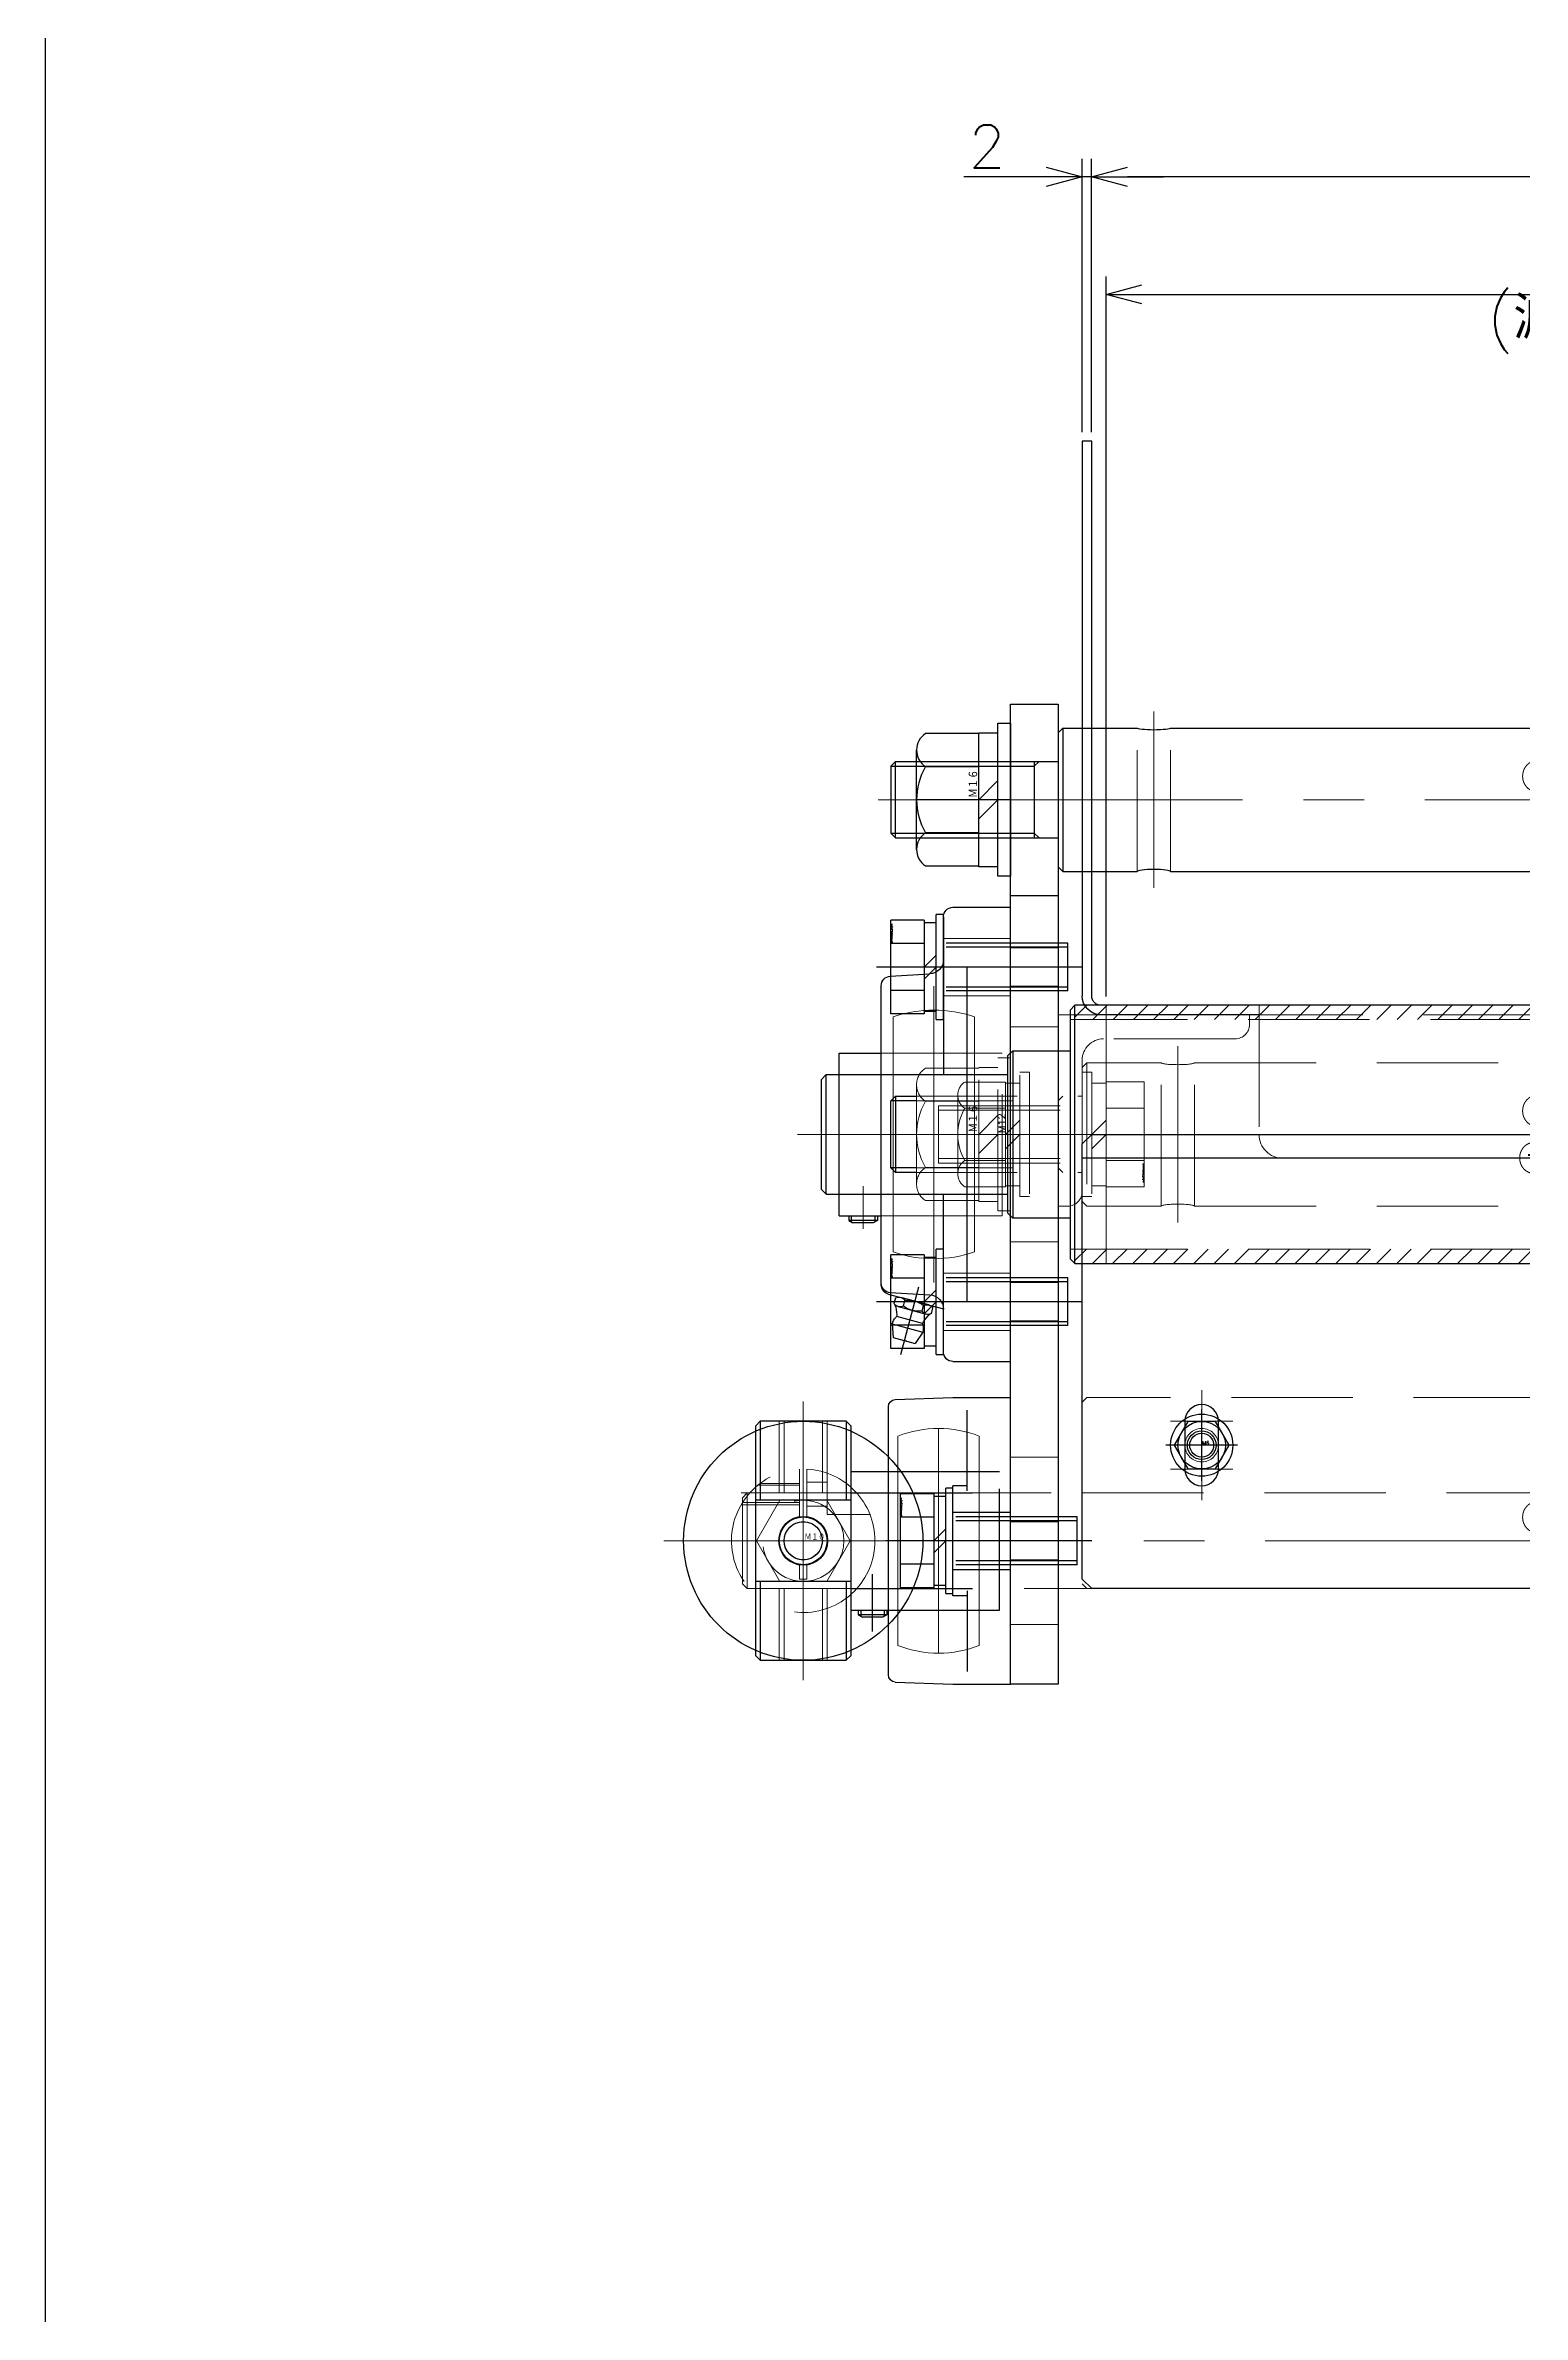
# Model space of a CAD drawing. Header units: millimetres. Extents: x -8731 to 85711, y -14522 to 31379.
# Drawn here: x 27825.8 to 28134.6, y -13377.8 to -12903.2 of the extents above; entities that cross this region are included whole.
import ezdxf

# ---------------------------------------------------------------- set-up
doc = ezdxf.new("R2010")
doc.units = ezdxf.units.MM
doc.header["$LTSCALE"] = 4
doc.header["$PDMODE"] = 99
doc.header["$PDSIZE"] = 1
for name, pattern in [('CENTER2', [28.575, 19.05, -3.175, 3.175, -3.175]), ('HIDDEN', [9.525, 6.35, -3.175]), ('PHANTOM2', [31.75, 15.875, -3.175, 3.175, -3.175, 3.175, -3.175])]:
    doc.linetypes.add(name, pattern=pattern)
for name, color, linetype, lineweight in [('04_HIDDEN', 2, 'HIDDEN', 13), ('05_CENTER', 4, 'CENTER2', 13), ('06_PHANTOM', 2, 'PHANTOM2', 13), ('08_DIM', 3, 'Continuous', 13)]:
    doc.layers.add(name, color=color, linetype=linetype, lineweight=lineweight)
doc.layers.add('10_DRAFT', color=8, linetype='Continuous', lineweight=0, plot=False)
doc.styles.add('KANJI0', font='txt.shx', dxfattribs={"width": 0.9, "height": 30, "bigfont": 'bigfont'})
doc.styles.add('KSS_TXT', font='txt.shx', dxfattribs={"bigfont": 'extfont2.shx'})
doc.styles.add('KSS_TXT_L', font='txt.shx', dxfattribs={"height": 9, "bigfont": 'extfont2.shx'})
doc.dimstyles.new('KSS_DIM', dxfattribs={"dimscale": 3, "dimtxt": 3, "dimasz": 2.5, "dimexe": 1.25, "dimexo": 0.625, "dimtad": 1, "dimdsep": 46, "dimtxsty": 'KSS_TXT', "dimblk": 'OPEN30', "dimcen": 0, "dimazin": 2, "dimtfac": 0.75, "dimtmove": 0, "dimatfit": 3, "dimldrblk": 'OPEN30', "dimfxl": 1, "dimtolj": 1, "dimarcsym": 0})

# ---------------------------------------------------------------- blocks, each defined once
blk = doc.blocks.new('A$C30156163_1_1')
at = {"color": 0}
for p, q in [((0, 0), (-40, 0)), ((-40, -2), (-40, 0)), ((0, 0), (0, -40)), ((-37, -5), (-9.5, -5)), ((-5, -9.5), (-5, -37)), ((-2, -40), (0, -40))]:
    blk.add_line(p, q, dxfattribs=at)
for centre, radius, start, end in [((-37, -2), 3, 180, 270), ((-9.5, -9.5), 4.5, 0, 90), ((-2, -37), 3, 180, 270)]:
    blk.add_arc(centre, radius, start, end, dxfattribs=at)
blk = doc.blocks.new('A$C72535635_1_1')
at = {"layer": '05_CENTER'}
blk.add_line((7.53, -5), (-12.6, -5), dxfattribs=at)
blk.add_blockref('A$C30156163_1_1', (0, 20))
blk = doc.blocks.new('M16Nza_1_1_1')
at = {"color": 0}
for p, q in [((-10.39, 19.6), (10.39, 19.6)), ((-13.85, 17.74), (-13.85, 6.6)), ((-6.92, 6.6), (-6.92, 17.74)), ((6.93, 17.74), (6.93, 6.6)), ((13.85, 6.6), (13.85, 17.74)), ((-14, 2.6), (-14, 6.6)), ((-14, 6.6), (14, 6.6)), ((-4, 6.6), (0, 2.6)), ((0, 6.6), (4, 2.6)), ((14, 6.6), (14, 2.6))]:
    blk.add_line(p, q, dxfattribs=at)
at = {"color": 0, "linetype": 'CENTER2'}
blk.add_line((0, 0), (0, 19.6), dxfattribs=at)
at = {"color": 0}
blk.add_lwpolyline([(-16, 2.6), (16, 2.6), (16, 0), (-16, 0)], close=True, dxfattribs=at)
for centre, radius, start, end in [((-10.39, 15.44), 4.16, 33.626, 146.374), ((0, 5.75), 13.85, 60, 120), ((10.39, 15.44), 4.16, 33.626, 146.374)]:
    blk.add_arc(centre, radius, start, end, dxfattribs=at)
at = {"layer": '10_DRAFT', "style": 'KANJI0', "width": 0.82}
blk.add_text('Ｍ１６', height=1.714, dxfattribs=at).set_placement((0.41, 6.78))
blk = doc.blocks.new('A$C17C47B78_1_1')
at = {"color": 0}
for p, q in [((1, 15), (0, 14)), ((1, 15), (16.5, 15)), ((1, 15), (1, -15)), ((23.5, 15), (209, 15)), ((209, 15), (209, -15)), ((209, 15), (210, 14)), ((0, 14), (0, -14)), ((210, 14), (210, -14)), ((-40, 7), (-39, 8)), ((-40, 7), (-5, 7)), ((-40, 7), (-40, -7)), ((-39, 8), (0, 8)), ((-39, -8), (-39, 8)), ((-5, 8), (-5, -8)), ((-5, 7), (-4, 8)), ((249, 8), (210, 8)), ((215, 7), (214, 8)), ((215, 8), (215, -8)), ((250, 7), (215, 7)), ((249, -8), (249, 8)), ((250, 7), (249, 8)), ((250, 7), (250, -7)), ((-40, -7), (-5, -7)), ((-40, -7), (-39, -8)), ((-39, -8), (0, -8)), ((-5, -7), (-4, -8)), ((249, -8), (210, -8)), ((215, -7), (214, -8)), ((250, -7), (215, -7)), ((250, -7), (249, -8)), ((0, -14), (1, -15)), ((209, -15), (210, -14)), ((1, -15), (16.5, -15)), ((23.5, -15), (209, -15))]:
    blk.add_line(p, q, dxfattribs=at)
at = {"color": 0, "extrusion": (0, 0, -1)}
blk.add_ellipse((20, 15), major_axis=(-3.5, 0), ratio=0.118286, start_param=3.141593, end_param=6.283185, dxfattribs=at)
at = {"color": 0}
blk.add_ellipse((20, -15), major_axis=(-3.5, 0), ratio=0.118286, start_param=3.141593, end_param=6.283185, dxfattribs=at)
at = {"layer": '04_HIDDEN'}
for p, q in [((16.5, -15), (16.5, 15)), ((23.5, -15), (23.5, 15))]:
    blk.add_line(p, q, dxfattribs=at)
at = {"layer": '05_CENTER'}
for p, q in [((20, 18.44), (20, -18.44)), ((-42.65, 0), (252.65, 0))]:
    blk.add_line(p, q, dxfattribs=at)
at = {"layer": '10_DRAFT'}
blk.add_line((105, 15), (105, -15), dxfattribs=at)
at = {"layer": '10_DRAFT', "style": 'KSS_TXT'}
blk.add_text('①', height=6, dxfattribs=at).set_placement((91.75, 1.61))
blk = doc.blocks.new('M12Nza_1_1_1')
at = {"color": 0}
for p, q in [((-8.21, 15), (8.21, 15)), ((-10.95, 5), (-10.95, 13.53)), ((-5.47, 5), (-5.47, 13.53)), ((5.48, 5), (5.48, 13.53)), ((10.95, 13.53), (10.95, 5)), ((10.95, 5), (-10.95, 5)), ((-10.75, 2), (-10.75, 5)), ((0, 2), (-3, 5)), ((0, 5), (3, 2)), ((10.75, 5), (10.75, 2))]:
    blk.add_line(p, q, dxfattribs=at)
at = {"color": 0, "linetype": 'CENTER2'}
blk.add_line((0, 0), (0, 15), dxfattribs=at)
at = {"color": 0}
blk.add_lwpolyline([(-13, 2), (13, 2), (13, 0), (-13, 0)], close=True, dxfattribs=at)
for centre, radius, start, end in [((-8.21, 11.71), 3.29, 33.626, 146.374), ((0, 4.05), 10.95, 60, 120), ((8.21, 11.71), 3.29, 33.626, 146.374)]:
    blk.add_arc(centre, radius, start, end, dxfattribs=at)
at = {"layer": '10_DRAFT', "style": 'KSS_TXT'}
blk.add_text('M12', height=1.5, dxfattribs=at).set_placement((0.31, 5.09))
blk = doc.blocks.new('A$C1819430B_1_1')
at = {"color": 0, "linetype": 'CENTER2'}
blk.add_line((0, -32.11), (0, 15.28), dxfattribs=at)
at = {"color": 0}
for p, q in [((-10.97, 13), (10.97, 13)), ((-10.97, 5), (-10.97, 13)), ((-5.48, 5), (-5.48, 13)), ((5.48, 5), (5.48, 13)), ((10.97, 5), (10.97, 13)), ((-10.97, 5), (10.97, 5)), ((-10.75, 5), (-10.75, 2)), ((0, 2), (-3, 5)), ((0, 5), (3, 2)), ((10.75, 2), (10.75, 5)), ((-13, 2), (13, 2)), ((-13, 2), (-13, 0)), ((-13, 0), (13, 0)), ((13, 0), (13, 2))]:
    blk.add_line(p, q, dxfattribs=at)
at = {"color": 0, "linetype": 'HIDDEN'}
for p, q in [((-6, -30), (-6, 0)), ((-5.05, -30), (-5.05, 0)), ((5.05, -30), (5.05, 0)), ((6, -30), (6, 0)), ((-6, -30), (6, -30))]:
    blk.add_line(p, q, dxfattribs=at)
at = {"layer": '10_DRAFT', "style": 'KSS_TXT_L'}
blk.add_text('BT-M12x35L,SW,PW', height=0.3, dxfattribs=at).set_placement((6.07, 12.66))
blk = doc.blocks.new('A$C62CD31A1_1_1')
at = {"color": 0}
blk.add_line((-50, 0), (-50, -10), dxfattribs=at)
blk.add_lwpolyline([(-90, -10), (115, -10), (115, 0), (-90, 0)], close=True, dxfattribs=at)
at = {"layer": '04_HIDDEN'}
for p, q in [((-40, -10), (-40, 0)), ((-39, -10), (-39, 0)), ((-31, -10), (-31, 0)), ((-30, -10), (-30, 0)), ((-22.5, 0), (-22.5, -10)), ((22.5, 0), (22.5, -10)), ((30, -10), (30, 0)), ((31, -10), (31, 0)), ((39, -10), (39, 0)), ((40, -10), (40, 0)), ((67.5, -10), (67.5, 0)), ((80, -10), (80, 0)), ((81, -10), (81, 0)), ((89, -10), (89, 0)), ((90, -10), (90, 0)), ((102.5, -10), (102.5, 0))]:
    blk.add_line(p, q, dxfattribs=at)
at = {"layer": '04_HIDDEN', "color": 253}
blk.add_line((30, -10), (30, 0), dxfattribs=at)
at = {"layer": '05_CENTER'}
for p, q in [((-70, 6.46), (-70, -16.35)), ((0, 6.46), (0, -16.35)), ((-35, -14.09), (-35, 4.09)), ((35, -14.09), (35, 4.09)), ((85, -14.09), (85, 4.09))]:
    blk.add_line(p, q, dxfattribs=at)
at = {"layer": '10_DRAFT'}
blk.add_line((0, -10), (0, 0), dxfattribs=at)
blk = doc.blocks.new('A$C2BF61C6E_1_1')
at = {"color": 0}
for p, q in [((1, 15), (0, 14)), ((1, 15), (16.5, 15)), ((1, 15), (1, -15)), ((23.5, 15), (219, 15)), ((219, 15), (219, -15)), ((219, 15), (220, 14)), ((0, 14), (0, -14)), ((220, 14), (220, -14)), ((-35, 7), (-34, 8)), ((-35, 7), (-5, 7)), ((-35, 7), (-35, -7)), ((-34, 8), (0, 8)), ((-34, -8), (-34, 8)), ((-5, 8), (-5, -8)), ((-5, 7), (-4, 8)), ((254, 8), (220, 8)), ((225, 7), (224, 8)), ((225, 8), (225, -8)), ((255, 7), (225, 7)), ((254, -8), (254, 8)), ((255, 7), (254, 8)), ((255, 7), (255, -7)), ((-35, -7), (-5, -7)), ((-35, -7), (-34, -8)), ((-34, -8), (0, -8)), ((-5, -7), (-4, -8)), ((254, -8), (220, -8)), ((225, -7), (224, -8)), ((255, -7), (225, -7)), ((255, -7), (254, -8)), ((0, -14), (1, -15)), ((219, -15), (220, -14)), ((1, -15), (16.5, -15)), ((23.5, -15), (219, -15))]:
    blk.add_line(p, q, dxfattribs=at)
at = {"color": 0, "extrusion": (0, 0, -1)}
blk.add_ellipse((20, 15), major_axis=(-3.5, 0), ratio=0.118286, start_param=3.141593, end_param=6.283185, dxfattribs=at)
at = {"color": 0}
blk.add_ellipse((20, -15), major_axis=(-3.5, 0), ratio=0.118286, start_param=3.141593, end_param=6.283185, dxfattribs=at)
at = {"layer": '04_HIDDEN'}
for p, q in [((16.5, -15), (16.5, 15)), ((23.5, -15), (23.5, 15))]:
    blk.add_line(p, q, dxfattribs=at)
at = {"layer": '05_CENTER'}
for p, q in [((20, 18.44), (20, -18.44)), ((-37.65, 0), (257.65, 0))]:
    blk.add_line(p, q, dxfattribs=at)
at = {"layer": '10_DRAFT'}
blk.add_line((110, 15), (110, -15), dxfattribs=at)
at = {"layer": '10_DRAFT', "style": 'KSS_TXT'}
blk.add_text('②', height=6, dxfattribs=at).set_placement((96.75, 1.61))
blk = doc.blocks.new('A$C5C7265D6_1_1')
at = {"color": 0}
for p, q in [((-120, 103), (-120, 105)), ((-120, 105), (-4, 105)), ((-4, 103), (-120, 103)), ((-2, -101), (-2, 101)), ((0, 68), (0, 101)), ((0, -101), (0, -68)), ((-40, -103), (-4, -103)), ((-40, -103), (-40, -105)), ((-20, -103), (-20, -105)), ((-4, -105), (-40, -105))]:
    blk.add_line(p, q, dxfattribs=at)
for centre, radius, start, end in [((-4, 101), 4, 0, 90), ((-4, 101), 2, 0, 90), ((-4, -101), 4, 270, 0), ((-4, -101), 2, 270, 0)]:
    blk.add_arc(centre, radius, start, end, dxfattribs=at)
at = {"layer": '04_HIDDEN'}
for p, q in [((-2, 68), (25, 68)), ((0, -68), (0, 68)), ((30, 63), (30, -63)), ((25, -68), (-2, -68))]:
    blk.add_line(p, q, dxfattribs=at)
for centre, start, end in [((25, 63), 0, 90), ((25, -63), 270, 0)]:
    blk.add_arc(centre, 5, start, end, dxfattribs=at)
at = {"layer": '05_CENTER'}
blk.add_line((40, 0), (-12, 0), dxfattribs=at)
blk = doc.blocks.new('MUCAF205Jc_1_1')
at = {"color": 0}
for p, q in [((-12, 47.5), (0, 47.5)), ((0, 47.5), (0, -47.5)), ((-24.52, 42.46), (-19.88, 43.71)), ((-19.22, 31.98), (-23, 46.08)), ((-18.31, 41.33), (-19.88, 43.71)), ((-14, 45.5), (-14, 12.52)), ((-24.69, 39.62), (-24.52, 42.46)), ((-24.69, 39.62), (-18.31, 41.33)), ((-18.34, 39.52), (-23.75, 38.07)), ((-25.52, 33.4), (-14, 36.48)), ((-25.11, 33.1), (-16.83, 33.56)), ((-24, 34.19), (-24.33, 35.4)), ((-23.45, 36.02), (-17.59, 37.59)), ((-17.07, 35.66), (-22.93, 34.09)), ((-22.37, 35.93), (-22.05, 34.71)), ((-18.47, 36.97), (-18.14, 35.76)), ((-16.52, 37.5), (-16.19, 36.28)), ((-9, 35), (-9, -35)), ((-27, 31.47), (-27, -31.11)), ((-35.8, 17), (-35.8, -17)), ((-35.8, 17), (-27, 17)), ((-33.8, 18), (-32.93, 18.5)), ((-33.8, 17), (-33.8, 18)), ((-27.8, 18), (-33.8, 18)), ((-33.25, 17), (-33.25, 18.32)), ((-28.67, 18.5), (-32.93, 18.5)), ((-27.8, 18), (-28.67, 18.5)), ((-28.35, 17), (-28.35, 18.32)), ((-27.8, 17), (-27.8, 18)), ((-14, -45.5), (-14, -12.52)), ((-35.8, -17), (-27, -17)), ((-25.11, -33.1), (-16.83, -33.56)), ((-12, -47.5), (0, -47.5))]:
    blk.add_line(p, q, dxfattribs=at)
for centre, radius, start, end in [((-12, 45.5), 2, 90, 180), ((-21.81, 41.65), 1.59, 84.555, 125.445), ((-21.5, 40.48), 3.3, 195, 222.0533), ((-24.55, 37.73), 0.8, 359.7843, 42.0533), ((-21.5, 40.48), 3.3, 347.9467, 15), ((-17.49, 39.62), 0.8, 167.9467, 210.2157), ((-13, 42.24), 6, 210.2157, 230.6802), ((-25, 31.47), 2, 105, 180), ((-23.04, 34.51), 1.56, 64.7398, 145.2602), ((-29.75, 37.75), 6, 339.3198, 359.7843), ((-23.33, 35.6), 1.56, 244.7398, 325.2602), ((-19.04, 31.3), 5.7, 84.2291, 125.7709), ((-21.47, 40.38), 5.7, 264.2291, 305.7709), ((-17.19, 36.08), 1.56, 64.7398, 145.2602), ((-17.48, 37.17), 1.56, 244.7398, 325.2602), ((-17, 36.56), 3, 273.1798, 0), ((-25, 31.11), 2, 93.1798, 180), ((-25, -31.11), 2, 180, 266.8202), ((-17, -36.56), 3, 0, 86.8202), ((-12, -45.5), 2, 180, 270)]:
    blk.add_arc(centre, radius, start, end, dxfattribs=at)
at = {"layer": '04_HIDDEN', "color": 0}
for p, q in [((-14, 41), (0, 41)), ((-14, 29), (0, 29)), ((-27, 17), (-1.7, 17)), ((-1.7, 17), (-1.7, -17)), ((-35.8, 12.5), (-1.7, 12.5)), ((-35.8, -12.5), (-1.7, -12.5)), ((-27, -17), (-1.7, -17)), ((-14, -29), (0, -29)), ((-14, -41), (0, -41))]:
    blk.add_line(p, q, dxfattribs=at)
at = {"layer": '05_CENTER', "color": 0}
for p, q in [((-19, 35), (5, 35)), ((-30.8, 19.73), (-30.8, 10.86)), ((-19, -35), (5, -35))]:
    blk.add_line(p, q, dxfattribs=at)
at = {"layer": '10_DRAFT'}
for p, q in [((-16, 31), (-16, -31)), ((-24.5, 24.57), (-24.5, -24.57)), ((-7.5, 24.57), (-7.5, -24.57)), ((-35.8, 0), (0, 0))]:
    blk.add_line(p, q, dxfattribs=at)
for start, end in [(70.9179, 109.0821), (250.9179, 289.0821)]:
    blk.add_arc((-16, 0), 26, start, end, dxfattribs=at)
blk = doc.blocks.new('A$C7E374867_2_1')
at = {"color": 0}
for p, q in [((-9.81, 11), (9.81, 11)), ((-9.81, 4), (-9.81, 11)), ((-4.91, 4), (-4.91, 11)), ((4.91, 4), (4.91, 11)), ((9.81, 4), (9.81, 11)), ((-11, 1.5), (11, 1.5)), ((-11, 1.5), (-11, 0)), ((-11, 0), (11, 0)), ((9.81, 4), (-9.81, 4)), ((-9.25, 4), (-9.25, 1.5)), ((0, 1.5), (-2.5, 4)), ((0, 4), (2.5, 1.5)), ((9.25, 1.5), (9.25, 4)), ((11, 0), (11, 1.5))]:
    blk.add_line(p, q, dxfattribs=at)
at = {"color": 0, "linetype": 'CENTER2'}
blk.add_line((0, -29), (0, 14), dxfattribs=at)
at = {"color": 0, "linetype": 'HIDDEN'}
for p, q in [((-5, -26), (-5, 0)), ((-4.19, -26), (-4.19, 0)), ((4.19, -26), (4.19, 0)), ((5, -26), (5, 0)), ((-5, -26), (5, -26))]:
    blk.add_line(p, q, dxfattribs=at)
at = {"layer": '10_DRAFT', "style": 'KSS_TXT_L'}
blk.add_text('BT-M10x30L,SW,PW', height=0.3, dxfattribs=at).set_placement((5.05, 10.66))
blk = doc.blocks.new('A$C3C4F31BA_1_1')
h = blk.add_hatch()
h.set_pattern_fill('_USER', color=3, scale=3, angle=45, pattern_type=0)
h.set_pattern_definition([(45, (-21390.35, -7713.919), (-2.12132034, 2.12132034), [])])
h.paths.add_polyline_path([(0, 27), (0, 24), (106.5, 24), (106.5, 27)])
h.paths.add_polyline_path([(-106.5, 27), (-106.5, 24), (0, 24), (0, 27)])
h.paths.add_polyline_path([(0, -27), (0, -24), (-106.5, -24), (-106.5, -27)])
h.paths.add_polyline_path([(106.5, -27), (106.5, -24), (0, -24), (0, -27)])
at = {"color": 0}
for p, q in [((-106.5, 27), (-106.5, -27)), ((106.5, 27), (106.5, -27)), ((-111, 17.5), (-112, 16.5)), ((-112, 16.5), (-112, -16.5)), ((-111, -17.5), (-111, 17.5)), ((-107.5, 17.5), (-111, 17.5)), ((107.5, 17.5), (119.5, 17.5)), ((119.5, 17.5), (120.5, 16.5)), ((119.5, -17.5), (119.5, 17.5)), ((120.5, 16.5), (120.5, -16.5)), ((-189.5, 12.5), (-190.5, 11.5)), ((-190.5, 11.5), (-190.5, -11.5)), ((-189.5, 12.5), (-112, 12.5)), ((-189.5, 4), (-189.5, 12.5)), ((158.5, 12.5), (120.5, 12.5)), ((158.5, 12.5), (158.5, -12.5)), ((158.5, 12.5), (159.5, 11.5)), ((159.5, 11.5), (159.5, -11.5)), ((-190.5, 4), (-134.5, 4)), ((-190.5, -4), (-134.5, -4)), ((-189.5, -4), (-189.5, -12.5)), ((-190.5, -11.5), (-189.5, -12.5)), ((-189.5, -12.5), (-112, -12.5)), ((158.5, -12.5), (120.5, -12.5)), ((159.5, -11.5), (158.5, -12.5)), ((-112, -16.5), (-111, -17.5)), ((-111, -17.5), (-107.5, -17.5)), ((119.5, -17.5), (107.5, -17.5)), ((120.5, -16.5), (119.5, -17.5))]:
    blk.add_line(p, q, dxfattribs=at)
blk.add_lwpolyline([(-106.5, -27), (106.5, -27), (107.5, -26), (107.5, 26), (106.5, 27), (-106.5, 27), (-107.5, 26), (-107.5, -26)], close=True, dxfattribs=at)
blk.add_arc((-134.5, 0), 4, 270, 90, dxfattribs=at)
at = {"layer": '04_HIDDEN'}
for p, q in [((-107.5, 24), (107.5, 24)), ((-107.5, -24), (107.5, -24))]:
    blk.add_line(p, q, dxfattribs=at)
for points in [[(-190.5, -4), (-174.5, -4), (-174.5, 4), (-190.5, 4)], [(-190.5, -3.25), (-170.5, -3.25), (-170.5, 3.25), (-190.5, 3.25)], [(-170.5, -3.25), (-168.62, 0), (-170.5, 3.25)]]:
    blk.add_lwpolyline(points, dxfattribs=at)
at = {"layer": '05_CENTER'}
blk.add_line((-194.76, 0), (164.5, 0), dxfattribs=at)
at = {"layer": '10_DRAFT'}
blk.add_line((0, 27), (0, -27), dxfattribs=at)
at = {"layer": '10_DRAFT', "style": 'KSS_TXT'}
blk.add_text('④', height=6, dxfattribs=at).set_placement((7.27, 1.61))
blk = doc.blocks.new('_Open30')
at = {"color": 0, "linetype": 'ByBlock', "lineweight": -2}
for p, q in [((-1, 0.268), (0, 0)), ((0, 0), (-1, -0.268)), ((0, 0), (-1, 0))]:
    blk.add_line(p, q, dxfattribs=at)
blk = doc.blocks.new('*D3560')
at = {"layer": '08_DIM', "color": 0, "lineweight": -2, "transparency": 16777216}
for p, q in [((28047.55, -13102.11), (28047.55, -12951.53)), ((28247.55, -13102.11), (28247.55, -12951.53)), ((28055.05, -12955.28), (28240.05, -12955.28))]:
    blk.add_line(p, q, dxfattribs=at)
at = {"layer": 'Defpoints', "color": 0, "transparency": 16777216}
for p in [(28247.55, -12955.28), (28047.55, -13103.99), (28247.55, -13103.99)]:
    blk.add_point(p, dxfattribs=at)
at = {"layer": '08_DIM', "color": 0, "lineweight": -2, "transparency": 16777216, "xscale": 7.5, "yscale": 7.5, "zscale": 7.5, "rotation": 180}
blk.add_blockref('_Open30', (28047.55, -12955.28), dxfattribs=at)
at = {"layer": '08_DIM', "color": 0, "lineweight": -2, "transparency": 16777216, "xscale": 7.5, "yscale": 7.5, "zscale": 7.5}
blk.add_blockref('_Open30', (28247.55, -12955.28), dxfattribs=at)
at = {"layer": '08_DIM', "color": 0, "transparency": 16777216, "char_height": 9, "attachment_point": 5, "style": 'KSS_TXT'}
for s, insert in [('\\A1;200', (28147.55, -12948.91)), ('\\A1;(濾布幅)', (28147.55, -12961.66))]:
    blk.add_mtext(s, dxfattribs=dict(at, insert=insert))
blk = doc.blocks.new('*D3561')
at = {"layer": '08_DIM', "color": 0, "lineweight": -2, "transparency": 16777216}
for p, q in [((28044.55, -12984.11), (28044.55, -12926.95)), ((28250.55, -13064.11), (28250.55, -12926.95)), ((28243.05, -12930.7), (28052.05, -12930.7))]:
    blk.add_line(p, q, dxfattribs=at)
at = {"layer": 'Defpoints', "color": 0, "transparency": 16777216}
for p in [(28044.55, -12930.7), (28044.55, -12985.99), (28250.55, -13065.99)]:
    blk.add_point(p, dxfattribs=at)
at = {"layer": '08_DIM', "color": 0, "lineweight": -2, "transparency": 16777216, "xscale": 7.5, "yscale": 7.5, "zscale": 7.5, "rotation": 180}
blk.add_blockref('_Open30', (28044.55, -12930.7), dxfattribs=at)
at = {"layer": '08_DIM', "color": 0, "lineweight": -2, "transparency": 16777216, "xscale": 7.5, "yscale": 7.5, "zscale": 7.5}
blk.add_blockref('_Open30', (28250.55, -12930.7), dxfattribs=at)
at = {"layer": '08_DIM', "color": 0, "transparency": 16777216, "insert": (28147.55, -12924.33), "char_height": 9, "attachment_point": 5, "style": 'KSS_TXT'}
blk.add_mtext('\\A1;206', dxfattribs=at)
blk = doc.blocks.new('*D3562')
at = {"layer": '08_DIM', "color": 0, "lineweight": -2, "transparency": 16777216}
for p, q in [((28042.55, -12984.11), (28042.55, -12926.95)), ((28044.55, -12984.11), (28044.55, -12926.95)), ((28035.05, -12930.7), (28017.8, -12930.7)), ((28044.55, -12930.7), (28042.55, -12930.7)), ((28052.05, -12930.7), (28059.55, -12930.7))]:
    blk.add_line(p, q, dxfattribs=at)
at = {"layer": 'Defpoints', "color": 0, "transparency": 16777216}
for p in [(28042.55, -12930.7), (28042.55, -12985.99), (28044.55, -12985.99)]:
    blk.add_point(p, dxfattribs=at)
at = {"layer": '08_DIM', "color": 0, "lineweight": -2, "transparency": 16777216, "xscale": 7.5, "yscale": 7.5, "zscale": 7.5}
blk.add_blockref('_Open30', (28042.55, -12930.7), dxfattribs=at)
at = {"layer": '08_DIM', "color": 0, "lineweight": -2, "transparency": 16777216, "xscale": 7.5, "yscale": 7.5, "zscale": 7.5, "rotation": 180}
blk.add_blockref('_Open30', (28044.55, -12930.7), dxfattribs=at)
at = {"layer": '08_DIM', "color": 0, "transparency": 16777216, "insert": (28022.68, -12924.33), "char_height": 9, "attachment_point": 5, "style": 'KSS_TXT'}
blk.add_mtext('\\A1;2', dxfattribs=at)
blk = doc.blocks.new('MUCAFL204Jc_1_1')
at = {"color": 0}
for p, q in [((-24.06, 29.55), (-12, 30)), ((-12, 30), (0, 30)), ((0, 30), (0, -30)), ((-25.5, 28.05), (-25.5, -28.05)), ((-9, 10.48), (-9, 27.35)), ((-33.3, 14.5), (-25.5, 14.5)), ((-33.3, 14.5), (-33.3, -14.5)), ((-31.8, 15.5), (-30.93, 16)), ((-25.8, 15.5), (-31.8, 15.5)), ((-31.8, 14.5), (-31.8, 15.5)), ((-31.25, 14.5), (-31.25, 15.82)), ((-26.67, 16), (-30.93, 16)), ((-25.8, 15.5), (-26.67, 16)), ((-26.35, 14.5), (-26.35, 15.82)), ((-25.8, 14.5), (-25.8, 15.5)), ((-12, 11.5), (-12, -11.5)), ((-9, 11.5), (-12, 11.5)), ((-9, -11.5), (-12, -11.5)), ((-9, -10.48), (-9, -27.35)), ((-33.3, -14.5), (-25.5, -14.5)), ((-24.06, -29.55), (-12, -30)), ((-12, -30), (0, -30))]:
    blk.add_line(p, q, dxfattribs=at)
at = {"color": 0, "linetype": 'CENTER2'}
blk.add_line((-28.8, 19), (-28.8, 7), dxfattribs=at)
at = {"color": 0, "linetype": 'HIDDEN'}
for p, q in [((-25.5, 14.5), (-2.3, 14.5)), ((-2.3, 14.5), (-2.3, -14.5)), ((-33.3, 10), (-2.3, 10)), ((-12, 6), (0, 6)), ((-12, -6), (0, -6)), ((-33.3, -10), (-2.3, -10)), ((-25.5, -14.5), (-2.3, -14.5))]:
    blk.add_line(p, q, dxfattribs=at)
at = {"color": 0}
for centre, start, end in [((-24, 28.05), 92.1211, 180), ((-24, -28.05), 180, 267.8789)]:
    blk.add_arc(centre, 1.5, start, end, dxfattribs=at)
at = {"layer": '10_DRAFT'}
for p, q in [((-23.5, 21.91), (-23.5, -21.91)), ((-15, 23.5), (-15, -23.5)), ((-6.5, 21.91), (-6.5, -21.91)), ((-33.3, 0), (0, 0))]:
    blk.add_line(p, q, dxfattribs=at)
for start, end in [(68.7952, 111.2048), (248.7952, 291.2048)]:
    blk.add_arc((-15, 0), 23.5, start, end, dxfattribs=at)
blk = doc.blocks.new('A$C57F27D4C_1_1')
at = {"color": 0}
for p, q in [((-175, 10), (-175, -10)), ((175, 10), (175, -10))]:
    blk.add_line(p, q, dxfattribs=at)
blk.add_lwpolyline([(-104, -10), (104, -10), (105, -9), (105, 29), (104, 30), (-104, 30), (-105, 29), (-105, -9)], close=True, dxfattribs=at)
for points in [[(105, 10), (175, 10), (176, 9), (176, -9), (175, -10), (-175, -10), (-176, -9), (-176, 9), (-175, 10)], [(-175, 10), (-105, 10)]]:
    blk.add_lwpolyline(points, dxfattribs=at)
for centre in [(-80, 20), (0, 20), (80, 20)]:
    blk.add_circle(centre, 3.5, dxfattribs=at)
at = {"layer": '04_HIDDEN'}
blk.add_lwpolyline([(-105, 10), (105, 10)], dxfattribs=at)
at = {"layer": '05_CENTER'}
for p, q in [((-80, 14.16), (-80, 25.84)), ((0, 14.16), (0, 25.84)), ((80, 14.16), (80, 25.84)), ((-74.16, 20), (-85.84, 20)), ((5.84, 20), (-5.84, 20)), ((85.84, 20), (74.16, 20)), ((-181, 0), (181, 0))]:
    blk.add_line(p, q, dxfattribs=at)
at = {"layer": '10_DRAFT'}
blk.add_line((0, -10), (0, 30), dxfattribs=at)
at = {"layer": '10_DRAFT', "style": 'KSS_TXT'}
blk.add_text('③', height=6, dxfattribs=at).set_placement((-13.25, 1.61))
blk = doc.blocks.new('A$C1CDC73D4_1_1')
at = {"color": 3}
blk.add_line((105, 80), (-105, 80), dxfattribs=at)
at = {"color": 0}
blk.add_lwpolyline([(-105, -8), (-105, 83), (-103, 85), (103, 85), (105, 83), (105, -8), (103, -10), (-103, -10)], close=True, dxfattribs=at)
for points in [[(-76.5, 15), (-76.5, 25, 1), (-83.5, 25), (-83.5, 15, 1)], [(3.5, 15), (3.5, 25, 1), (-3.5, 25), (-3.5, 15, 1)], [(83.5, 15), (83.5, 25, 1), (76.5, 25), (76.5, 15, 1)]]:
    blk.add_lwpolyline(points, format="xyb", close=True)
at = {"layer": '05_CENTER'}
for p, q in [((-80, 31.5), (-80, 8.5)), ((0, 31.5), (0, 8.5)), ((80, 31.5), (80, 8.5)), ((-73.5, 25), (-86.5, 25)), ((6.5, 25), (-6.5, 25)), ((86.5, 25), (73.5, 25)), ((-73.5, 20), (-86.5, 20)), ((6.5, 20), (-6.5, 20)), ((86.5, 20), (73.5, 20)), ((-73.5, 15), (-86.5, 15)), ((6.5, 15), (-6.5, 15)), ((86.5, 15), (73.5, 15))]:
    blk.add_line(p, q, dxfattribs=at)
blk = doc.blocks.new('6b_1_1')
at = {"color": 0}
for p, q in [((-2.87, 4.98), (-5.75, 0)), ((2.88, 4.98), (-2.87, 4.98)), ((5.75, 0), (2.88, 4.98)), ((-5.75, 0), (-2.87, -4.98)), ((2.88, -4.98), (5.75, 0)), ((-2.87, -4.98), (2.88, -4.98))]:
    blk.add_line(p, q, dxfattribs=at)
at = {"color": 0, "linetype": 'CENTER2'}
for p, q in [((0, -7.47), (0, 7.47)), ((7.47, 0), (-7.47, 0))]:
    blk.add_line(p, q, dxfattribs=at)
at = {"color": 0}
for radius in [6.5, 4.98, 3, 2.5]:
    blk.add_circle((0, 0), radius, dxfattribs=at)
at = {"layer": '10_DRAFT', "style": 'KSS_TXT'}
blk.add_text('M6', height=0.8, dxfattribs=at).set_placement((0.08, 0.06))
blk = doc.blocks.new('A$C5AB923D3_1_1_1')
at = {"color": 0}
for radius in [25, 5.1]:
    blk.add_circle((0, 0), radius, dxfattribs=at)
at = {"layer": '05_CENTER'}
for p, q in [((0, -29.13), (0, 29.13)), ((29.13, 0), (-29.13, 0))]:
    blk.add_line(p, q, dxfattribs=at)
blk = doc.blocks.new('SCS10-12b_1_1_1')
at = {"color": 0, "linetype": 'CENTER2'}
for p, q in [((0, 16.38), (0, -16.38)), ((-16.38, 0), (16.38, 0)), ((-12.97, -10), (12.97, -10))]:
    blk.add_line(p, q, dxfattribs=at)
at = {"color": 0}
for p, q in [((-0.75, 8), (-0.75, 4.94)), ((-0.75, 8), (0.75, 8)), ((0.75, 8), (0.75, 4.94)), ((-0.75, -4.94), (-0.75, -14.98)), ((0.75, -4.94), (0.75, -14.98))]:
    blk.add_line(p, q, dxfattribs=at)
at = {"color": 0, "linetype": 'HIDDEN'}
for p, q in [((-12.99, -7.5), (-0.75, -7.5)), ((-12.69, -8), (-0.75, -8)), ((0.75, -7.25), (5, -7.25)), ((5, -5.5), (5, -14.14)), ((5, -5.5), (14.05, -5.5)), ((-9.45, -11.65), (-0.75, -11.65)), ((-9, -12), (-0.75, -12)), ((0.75, -12.25), (5, -12.25))]:
    blk.add_line(p, q, dxfattribs=at)
at = {"color": 0}
for radius, start, end in [(15, 0, 267.134), (5, 98.6269, 261.3731), (5, 0, 81.3731), (5, 278.6269, 0), (15, 272.866, 0)]:
    blk.add_arc((0, 0), radius, start, end, dxfattribs=at)
blk = doc.blocks.new('M10Nua_1_1_1')
at = {"color": 0, "linetype": 'CENTER2'}
for p, q in [((0, -11.1), (0, 11.1)), ((11.1, 0), (-11.1, 0))]:
    blk.add_line(p, q, dxfattribs=at)
at = {"color": 0}
for p, q in [((-4.9, 8.49), (-9.8, 0)), ((-4.9, 8.49), (4.9, 8.49)), ((9.8, 0), (4.9, 8.49)), ((-9.8, 0), (-4.9, -8.49)), ((4.9, -8.49), (9.8, 0)), ((-4.9, -8.49), (4.9, -8.49))]:
    blk.add_line(p, q, dxfattribs=at)
for radius in [8.49, 5, 4]:
    blk.add_circle((0, 0), radius, dxfattribs=at)
at = {"layer": '10_DRAFT', "style": 'KANJI0', "width": 0.82}
blk.add_text('Ｍ１０', height=1.25, dxfattribs=at).set_placement((0.26, 0.12))
blk = doc.blocks.new('M10Tz_1_1_1')
at = {"color": 0}
for radius in [5, 4]:
    blk.add_circle((0, 0), radius, dxfattribs=at)
at = {"layer": '05_CENTER'}
for p, q in [((0, -8.34), (0, 8.34)), ((8.34, 0), (-8.34, 0))]:
    blk.add_line(p, q, dxfattribs=at)
blk = doc.blocks.new('A$C41CE1F39_1')
at = {"color": 0}
for p, q in [((-9, 25), (-9, 8.53)), ((9, 25), (9, 8.53)), ((-9, -8.53), (-9, -25)), ((9, -8.53), (9, -25))]:
    blk.add_line(p, q, dxfattribs=at)
for p, q in [((10, 8.53), (-10, 8.53)), ((10, -8.53), (-10, -8.53))]:
    blk.add_line(p, q)
blk.add_lwpolyline([(9, 25), (-9, 25), (-10, 24), (-10, -24), (-9, -25), (9, -25), (10, -24), (10, 24)], close=True, dxfattribs=at)
at = {"layer": '04_HIDDEN'}
for p, q in [((-5, 25), (-5, 10)), ((-4, 25), (-4, 10)), ((4, 25), (4, 10)), ((5, 25), (5, 10)), ((10, 10), (-10, 10)), ((10, -10), (-10, -10)), ((-5, -25), (-5, -10)), ((-4, -25), (-4, -10)), ((4, -25), (4, -10)), ((5, -25), (5, -10))]:
    blk.add_line(p, q, dxfattribs=at)
at = {"layer": '05_CENTER'}
for p, q in [((0, 27.91), (0, 6.5)), ((0, -27.91), (0, -6.56))]:
    blk.add_line(p, q, dxfattribs=at)
at = {"layer": '10_DRAFT'}
blk.add_line((10, 0), (-10, 0), dxfattribs=at)
blk.add_blockref('M10Tz_1_1_1', (0, 0))
blk = doc.blocks.new('A$C21C6302D_1')
for name in ['A$C5AB923D3_1_1_1', 'A$C41CE1F39_1']:
    blk.add_blockref(name, (0, 0))
at = {"layer": '04_HIDDEN', "color": 4, "xscale": -1, "rotation": 180}
blk.add_blockref('SCS10-12b_1_1_1', (0, 0), dxfattribs=at)
at = {"layer": '04_HIDDEN'}
blk.add_blockref('M10Nua_1_1_1', (0, 0), dxfattribs=at)
blk = doc.blocks.new('A$C695769F9_1_1')
for name, p in [('A$C1CDC73D4_1_1', (120, 0)), ('A$C21C6302D_1', (-43.3, 0)), ('6b_1_1', (40, 20)), ('6b_1_1', (120, 20)), ('6b_1_1', (200, 20))]:
    blk.add_blockref(name, p)
at = {"color": 4, "xscale": -1, "rotation": 180}
blk.add_blockref('MUCAFL204Jc_1_1', (0, 0), dxfattribs=at)
at = {"color": 4, "rotation": 180}
blk.add_blockref('MUCAFL204Jc_1_1', (240, 0), dxfattribs=at)
at = {"xscale": -1}
blk.add_blockref('A$C21C6302D_1', (283.3, 0), dxfattribs=at)
for p, rotation in [((-12, 0), 90), ((252, 0), 270)]:
    blk.add_blockref('A$C7E374867_2_1', p, dxfattribs=dict(rotation=rotation))
at = {"layer": '04_HIDDEN'}
blk.add_blockref('A$C57F27D4C_1_1', (120, 0), dxfattribs=at)

msp = doc.modelspace()

# ---------------------------------------------------------------- linework, layer by layer
for p, q in [((28002.55422, -13123.9876), (28003.55422, -13122.9876)), ((28003.55422, -13122.9876), (28007.95422, -13122.9876)), ((28003.55422, -13122.9876), (28003.55422, -13138.9876)), ((28002.55422, -13137.9876), (28002.55422, -13123.9876)), ((28007.95422, -13123.9876), (28002.55422, -13123.9876)), ((28003.55422, -13138.9876), (28002.55422, -13137.9876)), ((28007.95422, -13137.9876), (28002.55422, -13137.9876)), ((28007.95422, -13138.9876), (28003.55422, -13138.9876))]:
    msp.add_line(p, q)
msp.add_lwpolyline([(27825.83023, -11299.63599), (32002.88328, -11299.63599), (32002.88328, -13562.94138), (27825.83023, -13562.94138)], close=True)
at = {"layer": '06_PHANTOM', "color": 6}
msp.add_lwpolyline([(28047.55422, -13103.9876), (28247.55422, -13103.9876), (28247.55422, -13157.9876), (28047.55422, -13157.9876)], close=True, dxfattribs=at)

# ---------------------------------------------------------------- block references
at = {"xscale": -1, "rotation": 89.99999999999993}
for name, p in [('A$C5C7265D6_1_1', (28147.55422, -13105.9876)), ('A$C62CD31A1_1_1', (28027.55422, -13130.9876))]:
    msp.add_blockref(name, p, dxfattribs=at)
for name, p in [('A$C2BF61C6E_1_1', (28037.55422, -13060.9876)), ('A$C695769F9_1_1', (28027.55422, -13215.9876))]:
    msp.add_blockref(name, p)
for name, p, rotation in [('M16Nza_1_1_1', (28027.55422, -13060.9876), 90), ('A$C7E374867_2_1', (28013.55422, -13095.9876), 89.99999999999999), ('A$C3C4F31BA_1_1', (28147.55422, -13130.9876), 180), ('A$C7E374867_2_1', (28013.55422, -13165.9876), 89.99999999999999)]:
    msp.add_blockref(name, p, dxfattribs=dict(rotation=rotation))
at = {"color": 4, "xscale": -1, "rotation": 180}
msp.add_blockref('MUCAF205Jc_1_1', (28027.55422, -13130.9876), dxfattribs=at)
at = {"layer": '04_HIDDEN', "xscale": -1}
msp.add_blockref('A$C72535635_1_1', (28037.55422, -13125.9876), dxfattribs=at)
at = {"layer": '04_HIDDEN'}
msp.add_blockref('A$C17C47B78_1_1', (28042.55422, -13130.9876), dxfattribs=at)
for name, p, rotation in [('M16Nza_1_1_1', (28027.55422, -13130.9876), 90), ('A$C1819430B_1_1', (28042.55422, -13130.9876), 270), ('M12Nza_1_1_1', (28031.55422, -13130.9876), 89.99999999999999)]:
    msp.add_blockref(name, p, dxfattribs=dict(at, rotation=rotation))

# ---------------------------------------------------------------- dimensions: what is measured, and where the dimension line sits
at = {"layer": '08_DIM'}
for base, p1, p2, picture, middle in [((28042.55422, -12930.70046), (28044.55422, -12985.9876), (28042.55422, -12985.9876), '*D3562', (28022.67922, -12924.32546)), ((28044.55422, -12930.70046), (28250.55422, -13065.9876), (28044.55422, -12985.9876), '*D3561', (28147.55422, -12924.32546))]:
    dim = msp.add_linear_dim(base=base, p1=p1, p2=p2, angle=180, dimstyle='KSS_DIM', override={"dimscale": 3}, dxfattribs=at)
    dim.commit()
    dim.dimension.update_dxf_attribs({"geometry": picture, "text_midpoint": middle})
dim = msp.add_linear_dim(base=(28247.55422, -12955.28415), p1=(28047.55422, -13103.9876), p2=(28247.55422, -13103.9876), dimstyle='KSS_DIM', override={"dimscale": 3, "dimpost": '\\X(濾布幅)'}, dxfattribs=at)
dim.commit()
dim.dimension.update_dxf_attribs({"geometry": '*D3560', "text_midpoint": (28147.55422, -12948.90915)})

doc.saveas('drawing.dxf')
